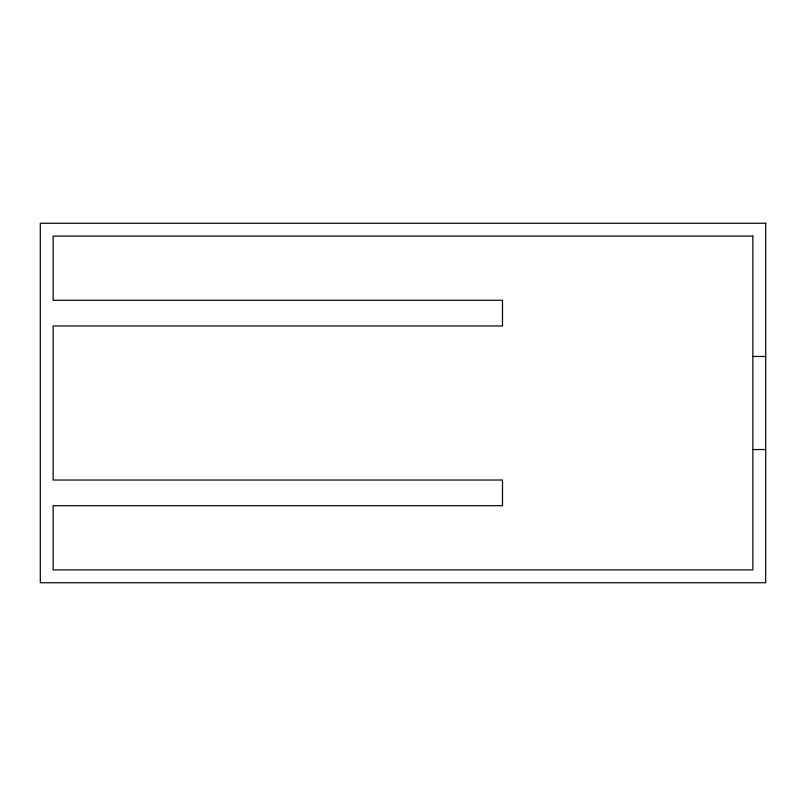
<?xml version="1.0" encoding="UTF-8"?>
<svg xmlns="http://www.w3.org/2000/svg" width="806" height="806" viewBox="0 0 806 806"><rect width="100%" height="100%" fill="white"/><g stroke="black" fill="none" stroke-linecap="round" stroke-linejoin="round"><path stroke-width="1.21" d="M752.864 356.464L765.7 356.464M752.864 449.536L765.7 449.536M765.7 223.252L40.3 223.252L40.3 582.748L765.7 582.748L765.7 223.252M752.864 236.098L53.136 236.098L53.136 300.285L502.501 300.285L502.501 325.967L53.136 325.967L53.136 480.033L502.501 480.033L502.501 505.715L53.136 505.715L53.136 569.902L752.864 569.902L752.864 236.098"/></g></svg>
